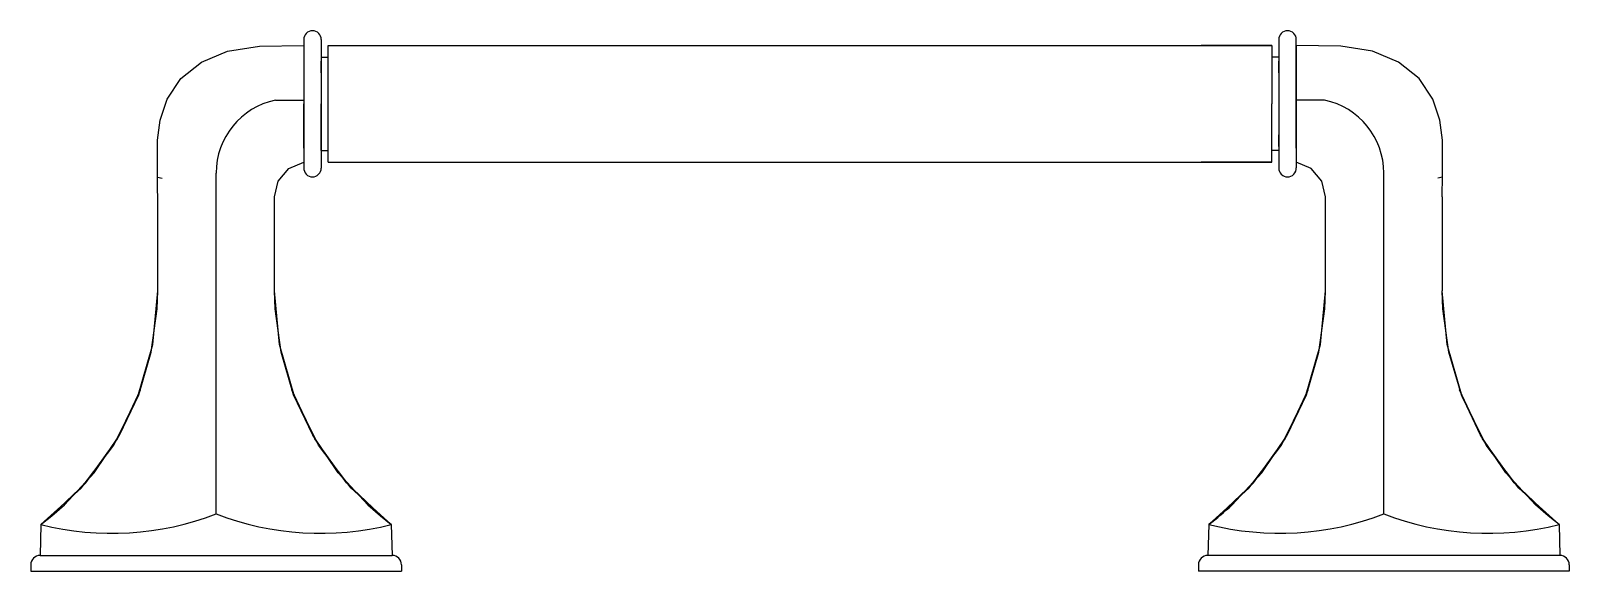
# Model space of a CAD drawing. Extents: x 115.397 to 115.663, y 0.118 to 0.211.
import ezdxf

# ---------------------------------------------------------------- set-up
doc = ezdxf.new("R2010")
doc.units = 0
doc.header["$LTSCALE"] = 0.112881
doc.header["$MEASUREMENT"] = 0
doc.linetypes.add('CONTINU', pattern=[0])
doc.layers.get('0').update_dxf_attribs({"linetype": 'CONTINUOUS'})

msp = doc.modelspace()

# ---------------------------------------------------------------- linework, layer by layer
at = {"linetype": 'CONTINU'}
for points in [[(115.44585, 0.2112, 0.419911), (115.44434, 0.20966)], [(115.44736, 0.20968, 0.414217), (115.44585, 0.2112)], [(115.61417, 0.2112, 0.414219), (115.61265, 0.20968)], [(115.61568, 0.20966, 0.419909), (115.61417, 0.2112)], [(115.41914, 0.18256, -0.006399), (115.41911, 0.19235), (115.41954, 0.19575), (115.42077, 0.19941), (115.42314, 0.20294), (115.42667, 0.20581), (115.43118, 0.20767), (115.43668, 0.20852), (115.44434, 0.20868)], [(115.64087, 0.18256, 0.006399), (115.6409, 0.19235), (115.64048, 0.19575), (115.63924, 0.19941), (115.63688, 0.20294), (115.63335, 0.20581), (115.62883, 0.20767), (115.62334, 0.20852), (115.61568, 0.20868)], [(115.43946, 0.19923, 0.354919), (115.42922, 0.18663)], [(115.63079, 0.18663, 0.354919), (115.62056, 0.19923)], [(115.44434, 0.18754, 0.419914), (115.44585, 0.186)], [(115.44585, 0.186, 0.414214), (115.44736, 0.18751)], [(115.61265, 0.18751, 0.414214), (115.61417, 0.186)], [(115.61417, 0.186, 0.419914), (115.61568, 0.18754)], [(115.39898, 0.12603, 0.153952), (115.42922, 0.12784)], [(115.42922, 0.12784, 0.153952), (115.45946, 0.12603)], [(115.45946, 0.12603, -0.026192), (115.45541, 0.12942)], [(115.60056, 0.12603, 0.026192), (115.60461, 0.12942)], [(115.60056, 0.12603, 0.153951), (115.63079, 0.12784)], [(115.63079, 0.12784, 0.153951), (115.66103, 0.12603)], [(115.39883, 0.12069, 0.414086), (115.39722, 0.11908)], [(115.46122, 0.11908, 0.414215), (115.45961, 0.12069)], [(115.60041, 0.12069, 0.414213), (115.59879, 0.11908)], [(115.66279, 0.11908, 0.414214), (115.66118, 0.12069)]]:
    msp.add_lwpolyline(points, format="xyb", dxfattribs=at)
for points in [[(115.44434, 0.20966), (115.44434, 0.1986)], [(115.44434, 0.20868), (115.44434, 0.20355)], [(115.44434, 0.20868), (115.44434, 0.1986)], [(115.44434, 0.20868), (115.44434, 0.20626)], [(115.44736, 0.20968), (115.44736, 0.1986)], [(115.44856, 0.1986), (115.44856, 0.20868)], [(115.44856, 0.20868), (115.46078, 0.20868)], [(115.44856, 0.20868), (115.61145, 0.20868)], [(115.61145, 0.20868), (115.59924, 0.20868)], [(115.61145, 0.20868), (115.61145, 0.1986)], [(115.61265, 0.20968), (115.61265, 0.1986)], [(115.61568, 0.1986), (115.61568, 0.20966)], [(115.61568, 0.20868), (115.61568, 0.20626)], [(115.61568, 0.20868), (115.61568, 0.1986)], [(115.61568, 0.20868), (115.61568, 0.20355)], [(115.44434, 0.20688), (115.44434, 0.19031)], [(115.44434, 0.20626), (115.44434, 0.1986)], [(115.44434, 0.20593), (115.44434, 0.19126)], [(115.44736, 0.20688), (115.44736, 0.20462)], [(115.44736, 0.20666), (115.44856, 0.20664)], [(115.44736, 0.20666), (115.44736, 0.1986)], [(115.44736, 0.20394), (115.44736, 0.20593)], [(115.61265, 0.20666), (115.61145, 0.20664)], [(115.61265, 0.20688), (115.61265, 0.20462)], [(115.61265, 0.20666), (115.61265, 0.1986)], [(115.61265, 0.20394), (115.61265, 0.20593)], [(115.61568, 0.20688), (115.61568, 0.19031)], [(115.61568, 0.1986), (115.61568, 0.20626)], [(115.61568, 0.20593), (115.61568, 0.19126)], [(115.43946, 0.19923), (115.44434, 0.19923)], [(115.62056, 0.19923), (115.61568, 0.19923)], [(115.44434, 0.1986), (115.44434, 0.18754)], [(115.44434, 0.1986), (115.44434, 0.18852)], [(115.44434, 0.19094), (115.44434, 0.1986)], [(115.44736, 0.19054), (115.44736, 0.1986)], [(115.44736, 0.1986), (115.44736, 0.18751)], [(115.44856, 0.18852), (115.44856, 0.1986)], [(115.61145, 0.18852), (115.61145, 0.1986)], [(115.61265, 0.1986), (115.61265, 0.18751)], [(115.61265, 0.1986), (115.61265, 0.19054)], [(115.61568, 0.19094), (115.61568, 0.1986)], [(115.61568, 0.1986), (115.61568, 0.18852)], [(115.61568, 0.1986), (115.61568, 0.18754)], [(115.44434, 0.19364), (115.44434, 0.18852)], [(115.44736, 0.19126), (115.44736, 0.19326)], [(115.44736, 0.19257), (115.44736, 0.19031)], [(115.61265, 0.19126), (115.61265, 0.19326)], [(115.61265, 0.19257), (115.61265, 0.19031)], [(115.61568, 0.19364), (115.61568, 0.18852)], [(115.44434, 0.19094), (115.44434, 0.18852)], [(115.44736, 0.19054), (115.44856, 0.19056)], [(115.61265, 0.19054), (115.61145, 0.19056)], [(115.61568, 0.19094), (115.61568, 0.18852)], [(115.4191, 0.18594), (115.41989, 0.18577)], [(115.42922, 0.12784), (115.42922, 0.18663)], [(115.4393, 0.18256), (115.43995, 0.18528), (115.44176, 0.18742), (115.44434, 0.18852)], [(115.44856, 0.18852), (115.46078, 0.18852)], [(115.44856, 0.18852), (115.61145, 0.18852)], [(115.61145, 0.18852), (115.59924, 0.18852)], [(115.62072, 0.18256), (115.62007, 0.18528), (115.61826, 0.18742), (115.61568, 0.18852)], [(115.63079, 0.12784), (115.63079, 0.18663)], [(115.64091, 0.18594), (115.64013, 0.18577)], [(115.41914, 0.16635), (115.41914, 0.18256)], [(115.4393, 0.16635), (115.4393, 0.18256)], [(115.62072, 0.16635), (115.62072, 0.18256)], [(115.64087, 0.18256), (115.64087, 0.16635)], [(115.39898, 0.12603), (115.4059, 0.1323), (115.41154, 0.13973), (115.41572, 0.14808), (115.41828, 0.15705), (115.41914, 0.16635)], [(115.40304, 0.12942), (115.40817, 0.13495), (115.41255, 0.14143), (115.41585, 0.14842), (115.41802, 0.15576), (115.41905, 0.16326), (115.41914, 0.16635)], [(115.45541, 0.12942), (115.45028, 0.13495), (115.44589, 0.14143), (115.44259, 0.14842), (115.44043, 0.15576), (115.43939, 0.16326), (115.4393, 0.16635)], [(115.45946, 0.12603), (115.45254, 0.1323), (115.4469, 0.13973), (115.44273, 0.14808), (115.44016, 0.15705), (115.4393, 0.16635)], [(115.60056, 0.12603), (115.60747, 0.1323), (115.61312, 0.13973), (115.61729, 0.14808), (115.61985, 0.15705), (115.62072, 0.16635)], [(115.60461, 0.12942), (115.60974, 0.13495), (115.61413, 0.14143), (115.61742, 0.14842), (115.61959, 0.15576), (115.62062, 0.16326), (115.62072, 0.16635)], [(115.66103, 0.12603), (115.65412, 0.1323), (115.64847, 0.13973), (115.6443, 0.14808), (115.64174, 0.15705), (115.64087, 0.16635)], [(115.65698, 0.12942), (115.65185, 0.13495), (115.64746, 0.14143), (115.64417, 0.14842), (115.642, 0.15576), (115.64097, 0.16326), (115.64087, 0.16635)], [(115.39996, 0.12678), (115.40672, 0.13321), (115.41218, 0.14078), (115.41615, 0.14923)], [(115.45849, 0.12678), (115.45173, 0.13321), (115.44627, 0.14078), (115.4423, 0.14923)], [(115.60153, 0.12678), (115.60829, 0.13321), (115.61375, 0.14078), (115.61772, 0.14923)], [(115.66006, 0.12678), (115.6533, 0.13321), (115.64784, 0.14078), (115.64387, 0.14923)], [(115.39898, 0.12603), (115.40087, 0.12752), (115.40304, 0.12942)], [(115.45541, 0.12942), (115.45757, 0.12752), (115.45946, 0.12603)], [(115.60461, 0.12942), (115.60245, 0.12752), (115.60056, 0.12603)], [(115.66103, 0.12603), (115.65914, 0.12752), (115.65698, 0.12942)], [(115.39898, 0.12603), (115.39883, 0.12069)], [(115.45946, 0.12603), (115.45961, 0.12069)], [(115.60056, 0.12603), (115.60041, 0.12069)], [(115.66103, 0.12603), (115.66118, 0.12069)], [(115.39883, 0.12069), (115.45961, 0.12069)], [(115.66118, 0.12069), (115.60041, 0.12069)], [(115.39722, 0.11908), (115.39722, 0.11797)], [(115.39722, 0.11797), (115.46122, 0.11797)], [(115.46122, 0.11908), (115.46122, 0.11797)], [(115.59879, 0.11908), (115.59879, 0.11797)], [(115.66279, 0.11797), (115.59879, 0.11797)], [(115.66279, 0.11908), (115.66279, 0.11797)]]:
    msp.add_lwpolyline(points, dxfattribs=at)

doc.saveas('drawing.dxf')
